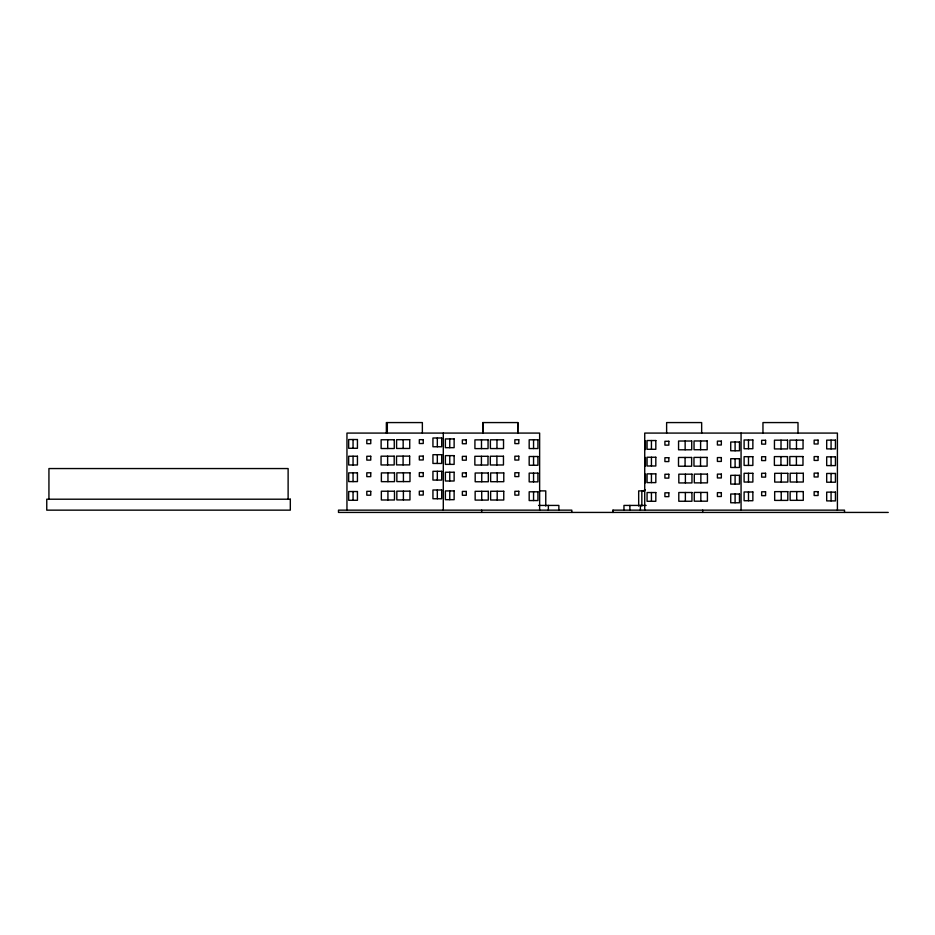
<?xml version="1.0" encoding="UTF-8"?>
<svg xmlns="http://www.w3.org/2000/svg" width="935" height="935" viewBox="0 0 935 935"><rect width="100%" height="100%" fill="white"/><g stroke="black" fill="none" stroke-linecap="round" stroke-linejoin="round"><path stroke-width="1.4" d="M642.754 491.179L645.232 489.718M539.635 490.887L545.76 490.887L545.76 506.022M644.729 490.887L638.675 490.887L638.675 506.022M538.548 505.426L558.873 505.426L558.873 510.148M646.132 505.426L623.961 505.426L623.961 510.148M888.25 512.427L338.493 512.427L338.493 510.148L571.811 510.148L571.811 512.427M844.515 512.427L844.515 510.148L612.928 510.148L612.928 512.427M837.409 510.148L837.409 433.08L644.729 433.08L644.729 510.148M831.075 440.14L831.075 448.893M831.075 456.841L831.075 465.595M831.075 473.461L831.075 482.226M831.075 492.137L831.075 500.903M797.999 433.08L797.999 422.573L762.96 422.573L762.96 433.08M796.737 473.25L796.737 482.016M796.713 491.576L796.713 500.33M796.48 440.116L796.48 448.87M796.41 456.549L796.41 465.303M781.263 473.32L781.263 482.074M781.239 491.635L781.239 500.4M781.017 440.175L781.017 448.929M780.947 456.607L780.947 465.361M748.491 439.976L748.491 448.73M748.491 456.677L748.491 465.431M748.491 473.297L748.491 482.051M748.491 491.974L748.491 500.728M741.069 433.08L741.069 510.148M735.097 442.01L735.097 450.775M735.097 458.711L735.097 467.477M735.097 475.331L735.097 484.096M735.097 494.007L735.097 502.773M702.688 510.148L702.688 512.427M701.659 433.08L701.659 422.573L666.62 422.573L666.62 433.08M700.864 474.115L700.864 482.869M700.829 492.429L700.829 501.195M700.607 440.969L700.607 449.735M700.537 457.402L700.537 466.168M685.39 474.174L685.39 482.927M685.367 492.5L685.367 501.253M685.145 441.028L685.145 449.793M685.074 457.46L685.074 466.226M651.438 440.537L651.438 449.291M651.438 457.238L651.438 465.992M651.438 473.858L651.438 482.612M651.438 492.535L651.438 501.289M645.454 440.782L645.454 449.536M645.454 457.472L645.454 466.238M645.454 474.103L645.454 482.857M641.842 490.887L641.842 506.057M640.393 505.426L640.393 510.148M629.886 505.426L629.886 510.148M612.998 510.148L612.998 512.427M548.366 505.426L548.366 510.148M539.635 510.148L539.635 433.08L346.955 433.08L346.955 510.148M533.558 439.801L533.558 448.555M533.558 456.502L533.558 465.256M533.558 473.122L533.558 481.876M533.558 491.798L533.558 500.552M517.733 422.573L517.733 433.08L517.92 422.573L482.705 422.573L482.705 433.08M497.21 472.935L497.21 481.7M497.186 491.261L497.186 500.015M496.964 439.801L496.964 448.555M496.894 456.233L496.894 464.987M482.892 422.573L482.892 433.08M481.747 473.005L481.747 481.759M481.712 491.319L481.712 500.085M481.665 510.148L481.665 512.427M481.49 439.859L481.49 448.613M481.42 456.292L481.42 465.046M449.758 438.924L449.758 447.678M449.758 455.625L449.758 464.379M449.758 472.245L449.758 480.999M449.758 490.922L449.758 499.676M443.295 433.08L443.295 510.148M437.323 437.989L437.323 446.755M437.323 454.69L437.323 463.456M437.323 471.31L437.323 480.076M437.323 489.987L437.323 498.752M422.363 433.08L422.363 422.573L386.354 422.573L386.354 433.08M403.417 472.841L403.417 481.595M403.394 491.156L403.394 499.921M403.16 439.695L403.16 448.461M403.09 456.128L403.09 464.894M387.943 472.9L387.943 481.654M387.92 491.226L387.92 499.98M387.698 439.754L387.698 448.519M387.628 456.186L387.628 464.952M387.335 422.573L387.335 433.08M353.056 439.532L353.056 448.286M353.056 456.233L353.056 464.987M353.056 472.853L353.056 481.607M353.056 491.529L353.056 500.283M288.12 499.208L288.12 468.552L48.936 468.552L48.936 499.208M441.706 437.989L432.94 437.989L432.94 446.755L441.706 446.755L441.706 437.989M454.13 438.924L445.376 438.924L445.376 447.678L454.13 447.678L454.13 438.924M357.439 439.532L348.673 439.532L348.673 448.286L357.439 448.286L357.439 439.532M409.729 439.695L396.592 439.695L396.592 448.461L409.729 448.461L409.729 439.695M423.251 439.672L419.312 439.672L419.312 443.517L423.251 443.517L423.251 439.672M370.751 439.812L366.8 439.812L366.8 443.669L370.751 443.669L370.751 439.812M394.266 439.754L381.129 439.754L381.129 448.519L394.266 448.519L394.266 439.754M466.296 439.906L462.358 439.906L462.358 443.751L466.296 443.751L466.296 439.906M488.058 439.859L474.922 439.859L474.922 448.613L488.058 448.613L488.058 439.859M503.533 439.801L490.396 439.801L490.396 448.555L503.533 448.555L503.533 439.801M518.796 439.754L514.858 439.754L514.858 443.611L518.796 443.611L518.796 439.754M537.929 439.801L529.175 439.801L529.175 448.555L537.929 448.555L537.929 439.801M752.862 439.976L744.108 439.976L744.108 448.73L752.862 448.73L752.862 439.976M765.59 440.28L761.651 440.28L761.651 444.137L765.59 444.137L765.59 440.28M787.586 440.175L774.449 440.175L774.449 448.929L787.586 448.929L787.586 440.175M803.048 440.116L789.911 440.116L789.911 448.87L803.048 448.87L803.048 440.116M818.09 440.14L814.151 440.14L814.151 443.985L818.09 443.985L818.09 440.14M835.446 440.14L826.692 440.14L826.692 448.893L835.446 448.893L835.446 440.14M655.821 440.537L647.067 440.537L647.067 449.291L655.821 449.291L655.821 440.537M691.713 441.028L678.565 441.028L678.565 449.793L691.713 449.793L691.713 441.028M707.176 440.969L694.039 440.969L694.039 449.735L707.176 449.735L707.176 440.969M721.341 441.133L717.402 441.133L717.402 444.99L721.341 444.99L721.341 441.133M668.841 441.273L664.902 441.273L664.902 445.13L668.841 445.13L668.841 441.273M739.48 442.01L730.726 442.01L730.726 450.775L739.48 450.775L739.48 442.01M441.706 454.69L432.94 454.69L432.94 463.456L441.706 463.456L441.706 454.69M454.13 455.625L445.376 455.625L445.376 464.379L454.13 464.379L454.13 455.625M357.439 456.233L348.673 456.233L348.673 464.987L357.439 464.987L357.439 456.233M370.751 456.257L366.8 456.257L366.8 460.113L370.751 460.113L370.751 456.257M394.196 456.186L381.059 456.186L381.059 464.952L394.196 464.952L394.196 456.186M409.659 456.128L396.522 456.128L396.522 464.894L409.659 464.894L409.659 456.128M423.251 456.116L419.312 456.116L419.312 459.962L423.251 459.962L423.251 456.116M503.462 456.233L490.326 456.233L490.326 464.987L503.462 464.987L503.462 456.233M518.796 456.198L514.858 456.198L514.858 460.055L518.796 460.055L518.796 456.198M466.296 456.35L462.358 456.35L462.358 460.195L466.296 460.195L466.296 456.35M487.988 456.292L474.851 456.292L474.851 465.046L487.988 465.046L487.988 456.292M537.929 456.502L529.175 456.502L529.175 465.256L537.929 465.256L537.929 456.502M787.515 456.607L774.379 456.607L774.379 465.361L787.515 465.361L787.515 456.607M802.978 456.549L789.841 456.549L789.841 465.303L802.978 465.303L802.978 456.549M818.09 456.584L814.151 456.584L814.151 460.429L818.09 460.429L818.09 456.584M752.862 456.677L744.108 456.677L744.108 465.431L752.862 465.431L752.862 456.677M765.59 456.724L761.651 456.724L761.651 460.581L765.59 460.581L765.59 456.724M835.446 456.841L826.692 456.841L826.692 465.595L835.446 465.595L835.446 456.841M655.821 457.238L647.067 457.238L647.067 465.992L655.821 465.992L655.821 457.238M707.105 457.402L693.969 457.402L693.969 466.168L707.105 466.168L707.105 457.402M691.643 457.46L678.506 457.46L678.506 466.226L691.643 466.226L691.643 457.46M721.341 457.577L717.402 457.577L717.402 461.434L721.341 461.434L721.341 457.577M668.841 457.718L664.902 457.718L664.902 461.574L668.841 461.574L668.841 457.718M739.48 458.711L730.726 458.711L730.726 467.477L739.48 467.477L739.48 458.711M441.706 471.31L432.94 471.31L432.94 480.076L441.706 480.076L441.706 471.31M454.13 472.245L445.376 472.245L445.376 480.999L454.13 480.999L454.13 472.245M370.751 472.794L366.8 472.794L366.8 476.64L370.751 476.64L370.751 472.794M423.251 472.642L419.312 472.642L419.312 476.499L423.251 476.499L423.251 472.642M518.796 472.736L514.858 472.736L514.858 476.593L518.796 476.593L518.796 472.736M357.439 472.853L348.673 472.853L348.673 481.607L357.439 481.607L357.439 472.853M394.512 472.9L381.375 472.9L381.375 481.654L394.512 481.654L394.512 472.9M409.986 472.841L396.849 472.841L396.849 481.595L409.986 481.595L409.986 472.841M466.296 472.876L462.358 472.876L462.358 476.733L466.296 476.733L466.296 472.876M488.315 473.005L475.179 473.005L475.179 481.759L488.315 481.759L488.315 473.005M503.778 472.935L490.641 472.935L490.641 481.7L503.778 481.7L503.778 472.935M537.929 473.122L529.175 473.122L529.175 481.876L537.929 481.876L537.929 473.122M818.09 473.11L814.151 473.11L814.151 476.967L818.09 476.967L818.09 473.11M752.862 473.297L744.108 473.297L744.108 482.051L752.862 482.051L752.862 473.297M765.59 473.262L761.651 473.262L761.651 477.107L765.59 477.107L765.59 473.262M787.831 473.32L774.694 473.32L774.694 482.074L787.831 482.074L787.831 473.32M803.305 473.25L790.168 473.25L790.168 482.016L803.305 482.016L803.305 473.25M835.446 473.461L826.692 473.461L826.692 482.226L835.446 482.226L835.446 473.461M655.821 473.858L647.067 473.858L647.067 482.612L655.821 482.612L655.821 473.858M691.958 474.174L678.822 474.174L678.822 482.927L691.958 482.927L691.958 474.174M707.433 474.115L694.296 474.115L694.296 482.869L707.433 482.869L707.433 474.115M721.341 474.115L717.402 474.115L717.402 477.96L721.341 477.96L721.341 474.115M668.841 474.255L664.902 474.255L664.902 478.112L668.841 478.112L668.841 474.255M739.48 475.331L730.726 475.331L730.726 484.096L739.48 484.096L739.48 475.331M441.706 489.987L432.94 489.987L432.94 498.752L441.706 498.752L441.706 489.987M454.13 490.922L445.376 490.922L445.376 499.676L454.13 499.676L454.13 490.922M394.488 491.226L381.351 491.226L381.351 499.98L394.488 499.98L394.488 491.226M409.962 491.156L396.826 491.156L396.826 499.921L409.962 499.921L409.962 491.156M423.251 491.191L419.312 491.191L419.312 495.047L423.251 495.047L423.251 491.191M488.28 491.319L475.144 491.319L475.144 500.085L488.28 500.085L488.28 491.319M503.755 491.261L490.618 491.261L490.618 500.015L503.755 500.015L503.755 491.261M518.796 491.284L514.858 491.284L514.858 495.129L518.796 495.129L518.796 491.284M357.439 491.529L348.673 491.529L348.673 500.283L357.439 500.283L357.439 491.529M370.751 491.331L366.8 491.331L366.8 495.188L370.751 495.188L370.751 491.331M466.296 491.424L462.358 491.424L462.358 495.281L466.296 495.281L466.296 491.424M787.808 491.635L774.671 491.635L774.671 500.4L787.808 500.4L787.808 491.635M803.282 491.576L790.145 491.576L790.145 500.33L803.282 500.33L803.282 491.576M818.09 491.658L814.151 491.658L814.151 495.515L818.09 495.515L818.09 491.658M537.929 491.798L529.175 491.798L529.175 500.552L537.929 500.552L537.929 491.798M765.59 491.798L761.651 491.798L761.651 495.655L765.59 495.655L765.59 491.798M752.862 491.974L744.108 491.974L744.108 500.728L752.862 500.728L752.862 491.974M835.446 492.137L826.692 492.137L826.692 500.903L835.446 500.903L835.446 492.137M691.935 492.5L678.798 492.5L678.798 501.253L691.935 501.253L691.935 492.5M707.409 492.429L694.261 492.429L694.261 501.195L707.409 501.195L707.409 492.429M655.821 492.535L647.067 492.535L647.067 501.289L655.821 501.289L655.821 492.535M721.341 492.651L717.402 492.651L717.402 496.508L721.341 496.508L721.341 492.651M668.841 492.803L664.902 492.803L664.902 496.649L668.841 496.649L668.841 492.803M739.48 494.007L730.726 494.007L730.726 502.773L739.48 502.773L739.48 494.007M290.317 499.208L46.75 499.208L46.75 510.148L290.317 510.148L290.317 499.208"/></g></svg>
